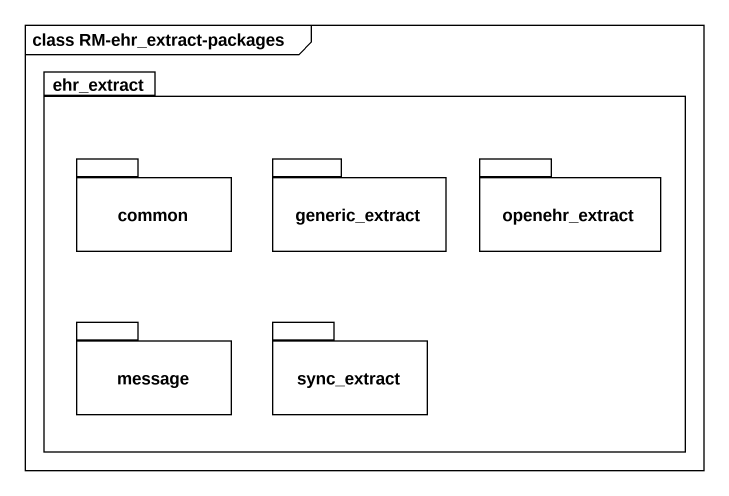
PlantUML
@startuml
mainframe class RM-ehr_extract-packages
package ehr_extract {
  package common {
  }
  package generic_extract {
  }
  package openehr_extract {
  }
  package message {
  }
  package sync_extract {
  }
}
@enduml
